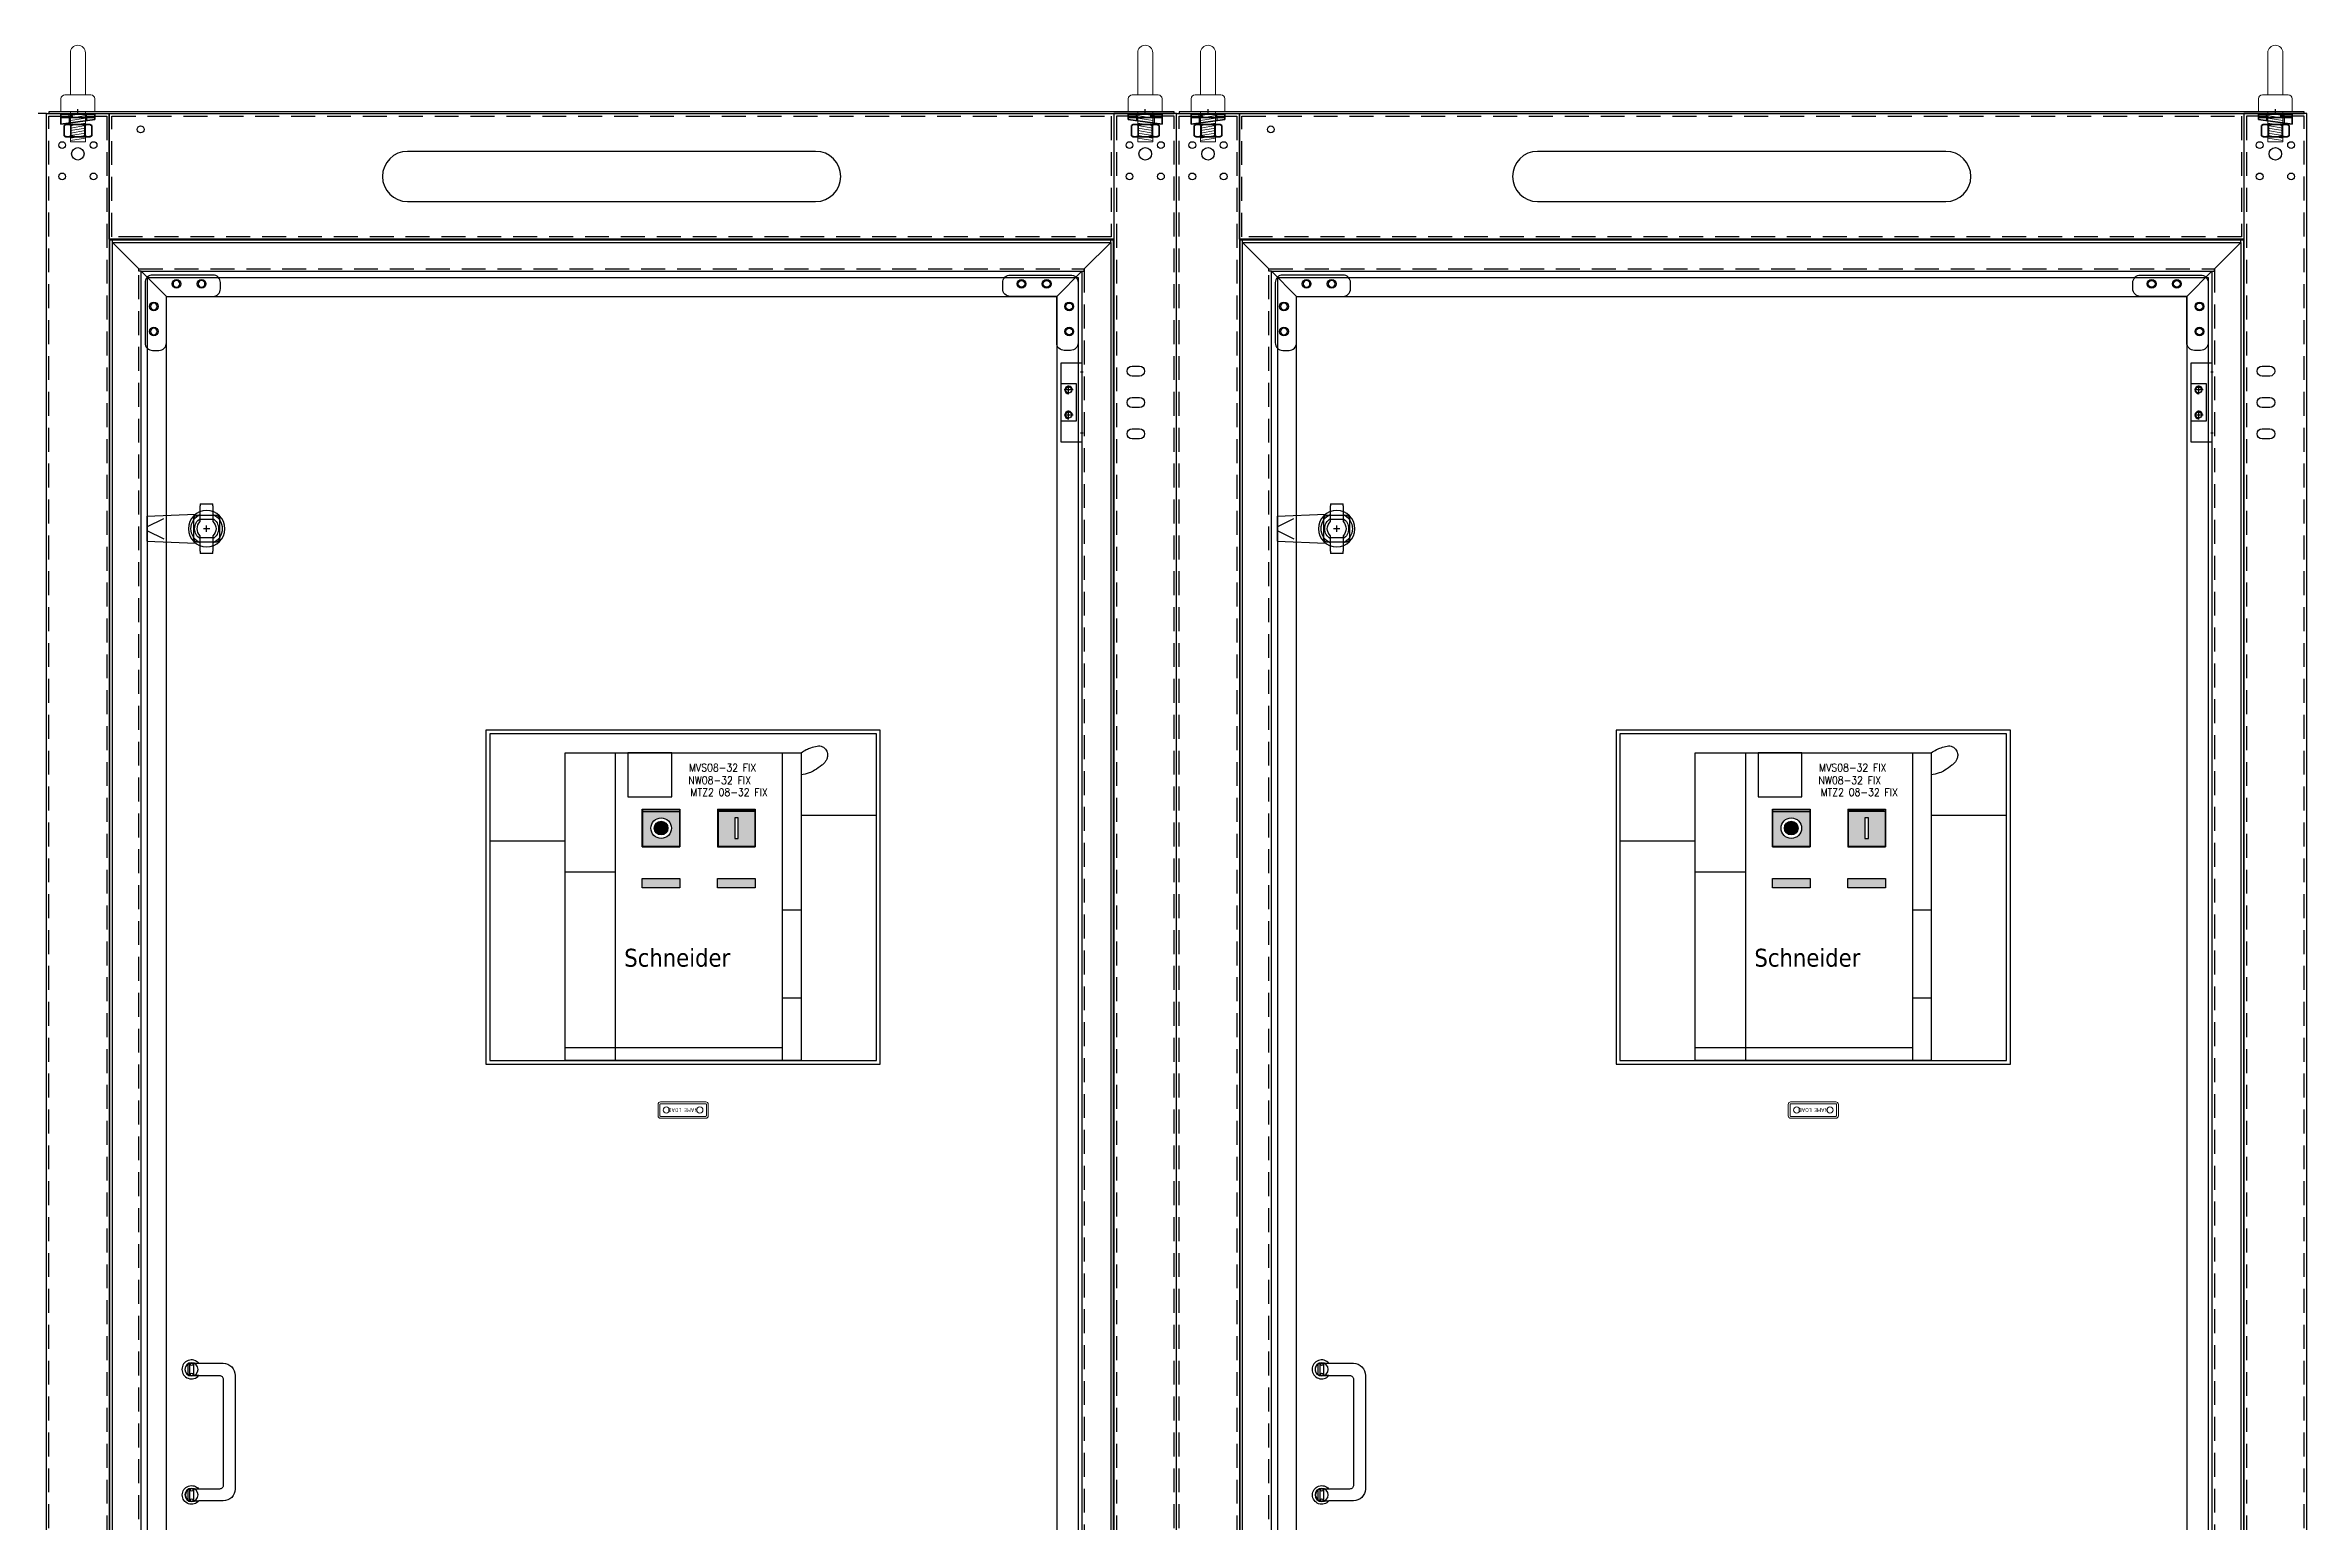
# Model space of a CAD drawing. Header units: millimetres. Extents: x 173893 to 258446, y -176540 to -123824.
# Drawn here: x 193402 to 195203, y -140189 to -139012 of the extents above; entities that cross this region are included whole.
import ezdxf
from ezdxf.enums import TextEntityAlignment as Align

# ---------------------------------------------------------------- set-up
doc = ezdxf.new("R2010")
doc.units = ezdxf.units.MM
doc.header["$LTSCALE"] = 3
for name, pattern in [('ACAD_ISO04W100', [30, 24, -3, 0, -3]), ('CACHE2', [4.7625, 3.175, -1.5875]), ('HIDDEN', [9.525, 6.35, -3.175])]:
    doc.linetypes.add(name, pattern=pattern)
for name, color, linetype in [('@.DM. NÉT CHÍNH', 7, 'Continuous'), ('@.DM. NÉT ĐỤC', 2, 'Continuous'), ('@.DM. THIẾT BỊ', 7, 'Continuous'), ('Ann_green', 3, 'Continuous'), ('centerline', 6, 'ACAD_ISO04W100'), ('equipments', 2, 'Continuous'), ('Thiet bi', 7, 'Continuous')]:
    doc.layers.add(name, color=color, linetype=linetype)
doc.layers.add('FORT', color=2, linetype='Continuous', lineweight=35)
doc.layers.add('POINTILLE', color=8, linetype='CACHE2', lineweight=25)
doc.styles.add('HW_Standard', font='complex.shx', dxfattribs={"width": 0.9})
doc.styles.get("Standard").update_dxf_attribs({"font": 'arial.ttf'})
doc.styles.add('WD_IEC', font='isocp2.shx')

# ---------------------------------------------------------------- blocks, each defined once
blk = doc.blocks.new('HL012 C')
at = {"color": 6, "linetype": 'Continuous'}
for p, q in [((7, 10), (14, 10)), ((10.5, 13.5), (10.5, 6.5)), ((7, -10), (14, -10)), ((10.5, -6.5), (10.5, -13.5))]:
    blk.add_line(p, q, dxfattribs=at)
at = {"layer": 'centerline'}
for p, q in [((1, 24.2), (-1, 24.2)), ((1, -24.3), (-1, -24.3))]:
    blk.add_line(p, q, dxfattribs=at)
at = {"layer": 'equipments'}
blk.add_lwpolyline([(16.5, 31.5), (16.5, -31.5), (0, -31.5), (0, 31.5)], close=True, dxfattribs=at)
blk.add_lwpolyline([(16.5, -15), (4.5, -15), (4.5, 15), (16.5, 15)], dxfattribs=at)
for centre in [(10.5, 10), (10.5, -10)]:
    blk.add_circle(centre, 2.5, dxfattribs=at)
at = {"layer": 'equipments', "color": 8}
for centre in [(10.5, 10), (10.5, -10)]:
    blk.add_arc(centre, 3, 180, 90, dxfattribs=at)
blk = doc.blocks.new('A$C0080c299')
at = {"layer": '@.DM. NÉT CHÍNH', "color": 1}
blk.add_lwpolyline([(17, 17), (54, 17, -0.414214), (60, 11), (60, 6, -0.414214), (54, 0), (6, 0, -0.414214), (0, 6), (0, 54, -0.414214), (6, 60), (11, 60, -0.414214), (17, 54)], format="xyb", close=True, dxfattribs=at)
at = {"layer": '@.DM. NÉT ĐỤC', "color": 1}
for centre in [(7, 45), (7, 25), (25, 7), (45, 7)]:
    blk.add_circle(centre, 2.7, dxfattribs=at)
blk = doc.blocks.new('HM12_COTE')
at = {"layer": 'FORT'}
for p, q in [((-11, 9.2), (-9.5, 10)), ((-11, 0.8), (-11, 9.2)), ((-9.5, 0), (-11, 0.8)), ((9.5, 10), (-9.5, 10)), ((-9.5, 0), (9.5, 0)), ((-5.5, 0.8), (-5.5, 9.2)), ((5.5, 0.8), (5.5, 9.2)), ((11, 9.2), (9.5, 10)), ((9.5, 0), (11, 0.8)), ((11, 0.8), (11, 9.2))]:
    blk.add_line(p, q, dxfattribs=at)
for centre, radius, start, end in [((-8.2, 5.1), 4.86, 55.6159, 124.3841), ((-8.2, 4.9), 4.86, 235.6159, 304.3841), ((0, -8.2), 18.2, 72.4121, 107.5879), ((0, 18.2), 18.2, 252.4121, 287.5879), ((8.2, 5.1), 4.86, 55.6159, 124.3841), ((8.2, 4.9), 4.86, 235.6159, 304.3841)]:
    blk.add_arc(centre, radius, start, end, dxfattribs=at)
blk = doc.blocks.new('CALE_M12_IPN')
at = {"layer": 'FORT'}
for p, q in [((-13.5, 3.61), (13.5, 3.61)), ((-13.5, -1.89), (-13.5, 3.61)), ((13.5, 1.89), (-13.5, -1.89)), ((13.5, 3.61), (13.5, 1.89))]:
    blk.add_line(p, q, dxfattribs=at)
at = {"layer": 'POINTILLE'}
for p, q in [((-7, 3.61), (-7, -0.98)), ((7, 3.61), (7, 0.98))]:
    blk.add_line(p, q, dxfattribs=at)
blk = doc.blocks.new('RONDELLE_M12')
at = {"layer": 'FORT'}
blk.add_lwpolyline([(-13.5, 2.5), (-13.5, 0), (13.5, 0), (13.5, 2.5)], close=True, dxfattribs=at)
at = {"layer": 'POINTILLE'}
for p, q in [((-7, 0), (-7, 2.5)), ((7, 0), (7, 2.5))]:
    blk.add_line(p, q, dxfattribs=at)
blk = doc.blocks.new('Lifting Front')
at = {"layer": 'centerline'}
blk.add_line((0, -2), (0, 2), dxfattribs=at)
at = {"layer": 'equipments', "lineweight": 0}
for p, q in [((-6, 47), (-6, 13.5)), ((6, 47), (6, 13.5)), ((-13.5, 0), (-13.5, 10.3)), ((13.5, 0), (-13.5, 0)), ((-10.3, 13.5), (10.3, 13.5)), ((-6, 0), (-6, -24)), ((6, 0), (-6, 0)), ((6, 0), (6, -24)), ((13.5, 0), (13.5, 10.3)), ((6, -24), (-6, -24))]:
    blk.add_line(p, q, dxfattribs=at)
at = {"layer": 'equipments', "color": 8, "lineweight": 0}
for p, q in [((6, -1), (-6, -3)), ((6, -3), (-6, -5)), ((6, -5), (-6, -7)), ((6, -7), (-6, -9)), ((6, -9), (-6, -11)), ((6, -11), (-6, -13)), ((6, -13), (-6, -15)), ((6, -15), (-6, -17)), ((6, -17), (-6, -19)), ((6, -19), (-6, -21)), ((6, -21), (-6, -23))]:
    blk.add_line(p, q, dxfattribs=at)
at = {"layer": 'equipments', "lineweight": 0}
for centre, radius, start, end in [((0, 47), 6, 0, 180), ((-10.3, 10.3), 3.17, 90, 180), ((10.3, 10.3), 3.17, 0, 90)]:
    blk.add_arc(centre, radius, start, end, dxfattribs=at)
for name, p in [('RONDELLE_M12', (0, -4.5)), ('CALE_M12_IPN', (0, -8.1)), ('HM12_COTE', (0, -20))]:
    blk.add_blockref(name, p)
blk = doc.blocks.new('MS722')
at = {"layer": '@.DM. THIẾT BỊ', "color": 4}
for p, q in [((-5, 37.8), (-5, 39.5)), ((5, 39.5), (-5, 39.5)), ((-5, 37.8), (-5, 27.2)), ((5, 39.5), (5, 37.8)), ((5, 27.2), (5, 37.8)), ((-5, 27.2), (-5, 25.3)), ((5, 27.2), (-5, 27.2)), ((5, 25.3), (5, 27.2)), ((-5, 14.2), (-5, 12.2)), ((-5, 12.2), (-5, 1.7)), ((-5, 12.2), (5, 12.2)), ((-5, 0), (-5, 1.7)), ((-5, 0), (5, 0)), ((5, 12.2), (5, 14.2)), ((5, 1.7), (5, 12.2)), ((5, 1.7), (5, 0))]:
    blk.add_line(p, q, dxfattribs=at)
for radius, start, end in [(12.5, 113.5782, 246.4218), (7.5, 131.8103, 228.1897), (12.5, 293.5782, 66.4218), (7.5, 311.8103, 48.1897)]:
    blk.add_arc((0, 19.8), radius, start, end, dxfattribs=at)
at = {"layer": '@.DM. THIẾT BỊ', "color": 9}
for start, end in [(121.7569, 238.2431), (301.7569, 58.2431)]:
    blk.add_arc((0, 19.8), 9.5, start, end, dxfattribs=at)
blk = doc.blocks.new('KTRONG')
at = {"layer": '@.DM. THIẾT BỊ', "color": 8}
for p, q in [((-47.5, 10), (-8.9, 11.5)), ((-47.5, -10), (-47.5, 10)), ((-47.5, 1.4), (-34.1, 8.1)), ((-47.5, -1.4), (-34.1, -8.1)), ((-47.5, -10), (-8.9, -11.5))]:
    blk.add_line(p, q, dxfattribs=at)
at = {"layer": '@.DM. THIẾT BỊ', "color": 1, "ltscale": 10}
blk.add_line((0, 2.5), (0, -2.5), dxfattribs=at)
at = {"layer": '@.DM. THIẾT BỊ', "color": 8}
blk.add_lwpolyline([(10.5, 7.5), (10.5, -7.5, -0.414214), (7.5, -10.5), (-7.5, -10.5, -0.414214), (-10.5, -7.5), (-10.5, 7.5, -0.414214), (-7.5, 10.5), (7.5, 10.5, -0.414214)], format="xyb", close=True, dxfattribs=at)
at = {"layer": '@.DM. THIẾT BỊ', "color": 1, "ltscale": 10}
blk.add_lwpolyline([(2.5, 0), (-2.5, 0)], dxfattribs=at)
at = {"layer": '@.DM. THIẾT BỊ', "color": 8}
blk.add_circle((0, 0), 14.5, dxfattribs=at)
blk.add_blockref('MS722', (0, -19.8), dxfattribs=at)
blk = doc.blocks.new('PL004-2')
at = {"layer": 'Ann_green'}
for centre in [(0, 50), (0, -50)]:
    blk.add_circle(centre, 5.25, dxfattribs=at)
at = {"layer": 'equipments'}
for p, q in [((-1.5, 54.8), (-1.5, 45.2)), ((-1, 54.9), (-1, 53.4)), ((1, 54.9), (1, 53.4)), ((1.5, 54.8), (1.5, 45.2)), ((-1, 46.6), (-1, 45.1)), ((1, 46.6), (1, 45.1)), ((3, 54), (3, 46)), ((-1.5, -45.2), (-1.5, -54.8)), ((-1, -45.1), (-1, -46.6)), ((-1, -53.4), (-1, -54.9)), ((1, -45.1), (1, -46.6)), ((1, -53.4), (1, -54.9)), ((1.5, -45.2), (1.5, -54.8)), ((3, -46), (3, -54))]:
    blk.add_line(p, q, dxfattribs=at)
for points in [[(-1.5, 54.8), (-25.3, 54.8, 0.414214), (-34.8, 45.2), (-34.8, -45.3, 0.414214), (-25.3, -54.7), (-5.8, -54.7)], [(-1.5, 45.2), (-22.3, 45.2, 0.414214), (-25.3, 42.2), (-25.3, -42.2, 0.414214), (-22.3, -45.3), (-5.8, -45.3), (-1.6, -45.3, -1.381316), (-1.6, -54.7), (-5.8, -54.7, 2.800862), (-5.8, -45.3)]]:
    blk.add_lwpolyline(points, format="xyb", dxfattribs=at)
blk.add_lwpolyline([(-5.8, 45.2), (-1.6, 45.2, 1.381316), (-1.6, 54.8), (-5.8, 54.8, -2.800862)], format="xyb", close=True, dxfattribs=at)
for centre, start, end in [((0, 54.5), 189.0974, 351.2712), ((0, 45.5), 8.7288, 170.9026), ((0, -45.5), 189.0974, 351.2712), ((0, -54.5), 8.7288, 170.9026)]:
    blk.add_arc(centre, 1.52, start, end, dxfattribs=at)

msp = doc.modelspace()

# ---------------------------------------------------------------- hatches: boundary and pattern name
at = {"layer": 'Thiet bi'}
h = msp.add_hatch(color=1, dxfattribs=at)
h.dxf.hatch_style = 1
h.paths.add_polyline_path([(193906.73, -139621.08, 0.4142136), (193906.39, -139620.74), (193877.76, -139620.74, 0.4142136), (193877.41, -139621.08), (193877.41, -139649.72, 0.4142136), (193877.76, -139650.06), (193906.39, -139650.06, 0.4142136), (193906.73, -139649.72)])
h.paths.add_polyline_path([(193900.26, -139635.4, -1), (193883.89, -139635.4, -1)], flags=16)
h.paths.add_polyline_path([(193897.53, -139635.4, -1), (193886.62, -139635.4, -1)], flags=0)
h.paths.add_polyline_path([(193886.62, -139635.4, 1), (193897.53, -139635.4, 1)], flags=0)
h = msp.add_hatch(color=1, dxfattribs=at)
h.dxf.hatch_style = 1
h.paths.add_polyline_path([(193897.53, -139635.4, 1), (193886.62, -139635.4, 1)])
h = msp.add_hatch(color=5, dxfattribs=at)
h.dxf.hatch_style = 1
h.paths.add_polyline_path([(193966.73, -139621.08, 0.4142136), (193966.39, -139620.74), (193937.76, -139620.74, 0.4142136), (193937.42, -139621.08), (193937.42, -139649.72, 0.4142136), (193937.76, -139650.06), (193966.39, -139650.06, 0.4142136), (193966.73, -139649.72)])
h.paths.add_polyline_path([(193950.71, -139627.22), (193953.44, -139627.22), (193953.44, -139643.58), (193950.71, -139643.58)], flags=16)
h = msp.add_hatch(color=1, dxfattribs=at)
h.dxf.hatch_style = 1
h.paths.add_polyline_path([(194806.73, -139621.08, 0.4142136), (194806.39, -139620.74), (194777.76, -139620.74, 0.4142136), (194777.41, -139621.08), (194777.41, -139649.72, 0.4142136), (194777.76, -139650.06), (194806.39, -139650.06, 0.4142136), (194806.73, -139649.72)])
h.paths.add_polyline_path([(194800.26, -139635.4, -1), (194783.89, -139635.4, -1)], flags=16)
h.paths.add_polyline_path([(194797.53, -139635.4, -1), (194786.62, -139635.4, -1)], flags=0)
h.paths.add_polyline_path([(194786.62, -139635.4, 1), (194797.53, -139635.4, 1)], flags=0)
h = msp.add_hatch(color=1, dxfattribs=at)
h.dxf.hatch_style = 1
h.paths.add_polyline_path([(194797.53, -139635.4, 1), (194786.62, -139635.4, 1)])
h = msp.add_hatch(color=5, dxfattribs=at)
h.dxf.hatch_style = 1
h.paths.add_polyline_path([(194866.73, -139621.08, 0.4142136), (194866.39, -139620.74), (194837.76, -139620.74, 0.4142136), (194837.42, -139621.08), (194837.42, -139649.72, 0.4142136), (194837.76, -139650.06), (194866.39, -139650.06, 0.4142136), (194866.73, -139649.72)])
h.paths.add_polyline_path([(194850.71, -139627.22), (194853.44, -139627.22), (194853.44, -139643.58), (194850.71, -139643.58)], flags=16)
for color, points in [(3, [(193877.07, -139675.4), (193907.07, -139675.4), (193907.07, -139682.9), (193877.07, -139682.9)]), (2, [(193937.07, -139675.4), (193967.07, -139675.4), (193967.07, -139682.9), (193937.07, -139682.9)]), (3, [(194777.07, -139675.4), (194807.07, -139675.4), (194807.07, -139682.9), (194777.07, -139682.9)]), (2, [(194837.07, -139675.4), (194867.07, -139675.4), (194867.07, -139682.9), (194837.07, -139682.9)])]:
    msp.add_hatch(color=color, dxfattribs=at).paths.add_polyline_path(points)

# ---------------------------------------------------------------- linework, layer by layer
at = {"color": 7, "lineweight": 9}
for points in [[(193891.57, -139866.4), (193927.57, -139866.4, 0.4142136), (193929.57, -139864.4), (193929.57, -139855.4, 0.4142136), (193927.57, -139853.4), (193891.57, -139853.4, 0.4142136), (193889.57, -139855.4), (193889.57, -139864.4, 0.4142136)], [(193891.57, -139866.4), (193927.57, -139866.4, 0.4142136), (193929.57, -139864.4), (193929.57, -139855.4, 0.4142136), (193927.57, -139853.4), (193891.57, -139853.4, 0.4142136), (193889.57, -139855.4), (193889.57, -139864.4, 0.4142136)], [(194791.57, -139866.4), (194827.57, -139866.4, 0.4142136), (194829.57, -139864.4), (194829.57, -139855.4, 0.4142136), (194827.57, -139853.4), (194791.57, -139853.4, 0.4142136), (194789.57, -139855.4), (194789.57, -139864.4, 0.4142136)], [(194791.57, -139866.4), (194827.57, -139866.4, 0.4142136), (194829.57, -139864.4), (194829.57, -139855.4, 0.4142136), (194827.57, -139853.4), (194791.57, -139853.4, 0.4142136), (194789.57, -139855.4), (194789.57, -139864.4, 0.4142136)]]:
    msp.add_lwpolyline(points, format="xyb", close=True, dxfattribs=at)
at = {"color": 6, "linetype": 'HIDDEN', "lineweight": 9, "ltscale": 10}
for points in [[(193891.57, -139864.9), (193927.57, -139864.9, 0.4142136), (193928.07, -139864.4), (193928.07, -139855.4, 0.4142136), (193927.57, -139854.9), (193891.57, -139854.9, 0.4142136), (193891.07, -139855.4), (193891.07, -139864.4, 0.4142136)], [(193891.57, -139864.9), (193927.57, -139864.9, 0.4142136), (193928.07, -139864.4), (193928.07, -139855.4, 0.4142136), (193927.57, -139854.9), (193891.57, -139854.9, 0.4142136), (193891.07, -139855.4), (193891.07, -139864.4, 0.4142136)], [(194791.57, -139864.9), (194827.57, -139864.9, 0.4142136), (194828.07, -139864.4), (194828.07, -139855.4, 0.4142136), (194827.57, -139854.9), (194791.57, -139854.9, 0.4142136), (194791.07, -139855.4), (194791.07, -139864.4, 0.4142136)], [(194791.57, -139864.9), (194827.57, -139864.9, 0.4142136), (194828.07, -139864.4), (194828.07, -139855.4, 0.4142136), (194827.57, -139854.9), (194791.57, -139854.9, 0.4142136), (194791.07, -139855.4), (194791.07, -139864.4, 0.4142136)]]:
    msp.add_lwpolyline(points, format="xyb", close=True, dxfattribs=at)
at = {"linetype": 'ByBlock', "lineweight": 9}
for centre in [(193896.27, -139859.9), (193922.87, -139859.9), (194796.27, -139859.9), (194822.87, -139859.9)]:
    msp.add_circle(centre, 2.5, dxfattribs=at)
at = {"layer": '@.DM. NÉT CHÍNH'}
for points in [[(193352.57, -139066.4), (193352.57, -141166.4), (193402.57, -141166.4), (193402.57, -139066.4)], [(193452.57, -139066.4), (193452.57, -141166.4), (193402.57, -141166.4), (193402.57, -139066.4)], [(193404.57, -139066.4), (194300.57, -139066.4), (194300.57, -139064.9), (193404.57, -139064.9)], [(193452.57, -139066.4), (194252.57, -139066.4), (194252.57, -139166.4), (193452.57, -139166.4)], [(194252.57, -139066.4), (194252.57, -141166.4), (194302.57, -141166.4), (194302.57, -139066.4)], [(194352.57, -139066.4), (194352.57, -141166.4), (194302.57, -141166.4), (194302.57, -139066.4)], [(194304.57, -139066.4), (195200.57, -139066.4), (195200.57, -139064.9), (194304.57, -139064.9)], [(194352.57, -139066.4), (195152.57, -139066.4), (195152.57, -139166.4), (194352.57, -139166.4)], [(195152.57, -139066.4), (195152.57, -141166.4), (195202.57, -141166.4), (195202.57, -139066.4)]]:
    msp.add_lwpolyline(points, close=True, dxfattribs=at)
at = {"layer": '@.DM. NÉT CHÍNH', "linetype": 'HIDDEN'}
for points in [[(193450.57, -139068.4), (193450.57, -141164.4), (193404.57, -141164.4), (193404.57, -139068.4)], [(193454.57, -139068.4), (194250.57, -139068.4), (194250.57, -139164.4), (193454.57, -139164.4)], [(194254.57, -139068.4), (194254.57, -141164.4), (194300.57, -141164.4), (194300.57, -139068.4)], [(194350.57, -139068.4), (194350.57, -141164.4), (194304.57, -141164.4), (194304.57, -139068.4)], [(194354.57, -139068.4), (195150.57, -139068.4), (195150.57, -139164.4), (194354.57, -139164.4)], [(195154.57, -139068.4), (195154.57, -141164.4), (195200.57, -141164.4), (195200.57, -139068.4)]]:
    msp.add_lwpolyline(points, close=True, dxfattribs=at)
at = {"layer": '@.DM. NÉT CHÍNH', "color": 6}
for points in [[(194252.07, -141065.9), (193453.07, -141065.9), (193453.07, -139166.9), (194252.07, -139166.9)], [(194250.07, -141063.9), (193455.07, -141063.9), (193455.07, -139168.9), (194250.07, -139168.9)], [(195152.07, -141065.9), (194353.07, -141065.9), (194353.07, -139166.9), (195152.07, -139166.9)], [(195150.07, -141063.9), (194355.07, -141063.9), (194355.07, -139168.9), (195150.07, -139168.9)], [(193478.07, -139191.9), (194227.07, -139191.9), (194227.07, -141040.9), (193478.07, -141040.9)], [(194378.07, -139191.9), (195127.07, -139191.9), (195127.07, -141040.9), (194378.07, -141040.9)], [(193498.07, -139211.9), (194207.07, -139211.9), (194207.07, -141020.9), (193498.07, -141020.9)], [(194398.07, -139211.9), (195107.07, -139211.9), (195107.07, -141020.9), (194398.07, -141020.9)]]:
    msp.add_lwpolyline(points, close=True, dxfattribs=at)
for points in [[(193498.07, -139211.9), (193478.07, -139191.9), (193476.07, -139191.9), (193476.07, -139189.9), (193455.07, -139168.9), (193455.07, -139166.9)], [(194207.07, -139211.9), (194227.07, -139191.9), (194229.07, -139191.9), (194229.07, -139189.9), (194250.07, -139168.9), (194250.07, -139166.9)], [(194398.07, -139211.9), (194378.07, -139191.9), (194376.07, -139191.9), (194376.07, -139189.9), (194355.07, -139168.9), (194355.07, -139166.9)], [(195107.07, -139211.9), (195127.07, -139191.9), (195129.07, -139191.9), (195129.07, -139189.9), (195150.07, -139168.9), (195150.07, -139166.9)]]:
    msp.add_lwpolyline(points, dxfattribs=at)
at = {"layer": '@.DM. NÉT CHÍNH', "color": 6, "linetype": 'HIDDEN'}
for points in [[(193476.07, -139189.9), (194229.07, -139189.9), (194229.07, -141042.9), (193476.07, -141042.9)], [(194376.07, -139189.9), (195129.07, -139189.9), (195129.07, -141042.9), (194376.07, -141042.9)]]:
    msp.add_lwpolyline(points, close=True, dxfattribs=at)
at = {"layer": '@.DM. NÉT CHÍNH', "color": 4}
for points in [[(193483.07, -139196.9), (194224.07, -139196.9), (194224.07, -141035.9), (193483.07, -141035.9)], [(194383.07, -139196.9), (195124.07, -139196.9), (195124.07, -141035.9), (194383.07, -141035.9)]]:
    msp.add_lwpolyline(points, close=True, dxfattribs=at)
at = {"layer": '@.DM. NÉT CHÍNH'}
for centre, radius in [((193415.07, -139091.4), 2.7), ((193440.07, -139091.4), 2.7), ((194265.07, -139091.4), 2.7), ((194290.07, -139091.4), 2.7), ((194315.07, -139091.4), 2.7), ((194340.07, -139091.4), 2.7), ((195165.07, -139091.4), 2.7), ((195190.07, -139091.4), 2.7), ((193427.57, -139098.4), 5), ((194277.57, -139098.4), 5), ((194327.57, -139098.4), 5), ((195177.57, -139098.4), 5), ((193415.07, -139116.4), 2.7), ((193440.07, -139116.4), 2.7), ((194265.07, -139116.4), 2.7), ((194290.07, -139116.4), 2.7), ((194315.07, -139116.4), 2.7), ((194340.07, -139116.4), 2.7), ((195165.07, -139116.4), 2.7), ((195190.07, -139116.4), 2.7)]:
    msp.add_circle(centre, radius, dxfattribs=at)
at = {"layer": '@.DM. NÉT CHÍNH', "color": 6}
for centre in [(193506.07, -139201.9), (193526.07, -139201.9), (194179.07, -139201.9), (194199.07, -139201.9), (194406.07, -139201.9), (194426.07, -139201.9), (195079.07, -139201.9), (195099.07, -139201.9), (193488.07, -139219.9), (194217.07, -139219.9), (194388.07, -139219.9), (195117.07, -139219.9), (193488.07, -139239.9), (194217.07, -139239.9), (194388.07, -139239.9), (195117.07, -139239.9)]:
    msp.add_circle(centre, 3.5, dxfattribs=at)
at = {"layer": '@.DM. NÉT ĐỤC'}
for points in [[(194015.07, -139096.4), (193690.07, -139096.4, 1), (193690.07, -139136.4), (194015.07, -139136.4, 1)], [(194915.07, -139096.4), (194590.07, -139096.4, 1), (194590.07, -139136.4), (194915.07, -139136.4, 1)], [(194267.07, -139267.4), (194273.07, -139267.4, -1), (194273.07, -139275.4), (194267.07, -139275.4, -1)], [(195167.07, -139267.4), (195173.07, -139267.4, -1), (195173.07, -139275.4), (195167.07, -139275.4, -1)], [(194267.07, -139292.4), (194273.07, -139292.4, -1), (194273.07, -139300.4), (194267.07, -139300.4, -1)], [(195167.07, -139292.4), (195173.07, -139292.4, -1), (195173.07, -139300.4), (195167.07, -139300.4, -1)], [(194273.07, -139325.4), (194267.07, -139325.4, -1), (194267.07, -139317.4), (194273.07, -139317.4, -1)], [(195173.07, -139325.4), (195167.07, -139325.4, -1), (195167.07, -139317.4), (195173.07, -139317.4, -1)]]:
    msp.add_lwpolyline(points, format="xyb", close=True, dxfattribs=at)
for centre in [(193477.57, -139078.9), (194377.57, -139078.9)]:
    msp.add_circle(centre, 2.7, dxfattribs=at)
at = {"layer": 'Thiet bi', "color": 4}
for p, q in [((193855.57, -139575.4), (193855.57, -139820.4)), ((193988.57, -139575.4), (193988.57, -139820.4)), ((194755.57, -139575.4), (194755.57, -139820.4)), ((194888.57, -139575.4), (194888.57, -139820.4)), ((194063.57, -139625.4), (194003.57, -139625.4)), ((194963.57, -139625.4), (194903.57, -139625.4)), ((193755.57, -139645.4), (193815.57, -139645.4)), ((194655.57, -139645.4), (194715.57, -139645.4)), ((193855.57, -139670.4), (193815.57, -139670.4)), ((194755.57, -139670.4), (194715.57, -139670.4)), ((193988.57, -139700.4), (194003.57, -139700.4)), ((194888.57, -139700.4), (194903.57, -139700.4)), ((193988.57, -139770.4), (194003.57, -139770.4)), ((194888.57, -139770.4), (194903.57, -139770.4)), ((193988.57, -139810.4), (193815.57, -139810.4)), ((194888.57, -139810.4), (194715.57, -139810.4))]:
    msp.add_line(p, q, dxfattribs=at)
at = {"layer": 'Thiet bi', "color": 0}
for p, q in [((193877.07, -139620.4), (193877.07, -139650.4)), ((193877.07, -139620.4), (193907.07, -139620.4)), ((193877.07, -139650.4), (193877.07, -139620.4)), ((193877.07, -139620.4), (193907.07, -139620.4)), ((193877.41, -139649.72), (193877.41, -139621.08)), ((193906.39, -139620.74), (193877.76, -139620.74)), ((193937.07, -139620.4), (193967.07, -139620.4)), ((193937.07, -139620.4), (193967.07, -139620.4)), ((193937.76, -139620.74), (193966.39, -139620.74)), ((193967.07, -139620.4), (193967.07, -139650.4)), ((194777.07, -139620.4), (194777.07, -139650.4)), ((194777.07, -139620.4), (194807.07, -139620.4)), ((194777.07, -139650.4), (194777.07, -139620.4)), ((194777.07, -139620.4), (194807.07, -139620.4)), ((194777.41, -139649.72), (194777.41, -139621.08)), ((194806.39, -139620.74), (194777.76, -139620.74)), ((194837.07, -139620.4), (194867.07, -139620.4)), ((194837.07, -139620.4), (194867.07, -139620.4)), ((194837.76, -139620.74), (194866.39, -139620.74)), ((194867.07, -139620.4), (194867.07, -139650.4))]:
    msp.add_line(p, q, dxfattribs=at)
at = {"layer": 'Thiet bi', "color": 7}
for p, q in [((193906.73, -139621.08), (193906.73, -139649.72)), ((193907.07, -139620.4), (193907.07, -139650.4)), ((193937.07, -139620.4), (193937.07, -139650.4)), ((193937.42, -139621.08), (193937.42, -139649.72)), ((194806.73, -139621.08), (194806.73, -139649.72)), ((194807.07, -139620.4), (194807.07, -139650.4)), ((194837.07, -139620.4), (194837.07, -139650.4)), ((194837.42, -139621.08), (194837.42, -139649.72)), ((193907.07, -139650.4), (193877.07, -139650.4)), ((193906.39, -139650.06), (193877.76, -139650.06)), ((193967.07, -139650.4), (193937.07, -139650.4)), ((193966.39, -139650.06), (193937.76, -139650.06)), ((194807.07, -139650.4), (194777.07, -139650.4)), ((194806.39, -139650.06), (194777.76, -139650.06)), ((194867.07, -139650.4), (194837.07, -139650.4)), ((194866.39, -139650.06), (194837.76, -139650.06))]:
    msp.add_line(p, q, dxfattribs=at)
at = {"layer": 'Thiet bi', "color": 254}
for p, q in [((193907.07, -139620.4), (193907.07, -139650.4)), ((193937.07, -139620.4), (193937.07, -139650.4)), ((194807.07, -139620.4), (194807.07, -139650.4)), ((194837.07, -139620.4), (194837.07, -139650.4)), ((193877.07, -139650.4), (193907.07, -139650.4)), ((193937.07, -139650.4), (193967.07, -139650.4)), ((194777.07, -139650.4), (194807.07, -139650.4)), ((194837.07, -139650.4), (194867.07, -139650.4))]:
    msp.add_line(p, q, dxfattribs=at)
at = {"layer": 'Thiet bi', "color": 5}
for points in [[(193752.57, -139557.4), (193752.57, -139823.4), (194066.57, -139823.4), (194066.57, -139557.4)], [(194652.57, -139557.4), (194652.57, -139823.4), (194966.57, -139823.4), (194966.57, -139557.4)]]:
    msp.add_lwpolyline(points, close=True, dxfattribs=at)
at = {"layer": 'Thiet bi', "color": 4}
for points in [[(193755.57, -139560.4), (193755.57, -139820.4), (194063.57, -139820.4), (194063.57, -139560.4)], [(193815.57, -139575.4), (194003.57, -139575.4), (194003.57, -139820.4), (193815.57, -139820.4)], [(193865.57, -139610.4), (193900.57, -139610.4), (193900.57, -139575.4), (193865.57, -139575.4)], [(194655.57, -139560.4), (194655.57, -139820.4), (194963.57, -139820.4), (194963.57, -139560.4)], [(194715.57, -139575.4), (194903.57, -139575.4), (194903.57, -139820.4), (194715.57, -139820.4)], [(194765.57, -139610.4), (194800.57, -139610.4), (194800.57, -139575.4), (194765.57, -139575.4)]]:
    msp.add_lwpolyline(points, close=True, dxfattribs=at)
for points in [[(194003.57, -139575.4, -0.0386193), (194007.62, -139572.87, -0.0454929), (194011.37, -139571.33, -0.0242278), (194016.23, -139570.09, -0.058648), (194018.31, -139569.91, -0.1233577), (194020.57, -139570.56, -0.0928073), (194022.94, -139572.58, -0.1166569), (194024.5, -139575.85, -0.1281864), (194024.36, -139579.16, -0.0499715), (194023.37, -139581.54, -0.0558938), (194022.05, -139583.43, -0.051937), (194020.03, -139585.3, -0.0202191), (194014.21, -139589.31, -0.0562239), (194009.91, -139591.38, -0.040931), (194003.57, -139593.04)], [(194903.57, -139575.4, -0.0386193), (194907.62, -139572.87, -0.0454929), (194911.37, -139571.33, -0.0242278), (194916.23, -139570.09, -0.058648), (194918.31, -139569.91, -0.1233577), (194920.57, -139570.56, -0.0928073), (194922.94, -139572.58, -0.1166569), (194924.5, -139575.85, -0.1281864), (194924.36, -139579.16, -0.0499715), (194923.37, -139581.54, -0.0558938), (194922.05, -139583.43, -0.051937), (194920.03, -139585.3, -0.0202191), (194914.21, -139589.31, -0.0562239), (194909.91, -139591.38, -0.040931), (194903.57, -139593.04)]]:
    msp.add_lwpolyline(points, format="xyb", dxfattribs=at)
at = {"layer": 'Thiet bi', "color": 7}
for points in [[(193907.07, -139650.4), (193877.07, -139650.4), (193877.07, -139622.07), (193907.07, -139622.07)], [(193937.07, -139650.4), (193967.07, -139650.4), (193967.07, -139622.07), (193937.07, -139622.07)], [(193950.71, -139643.58), (193953.44, -139643.58), (193953.44, -139627.22), (193950.71, -139627.22)], [(194807.07, -139650.4), (194777.07, -139650.4), (194777.07, -139622.07), (194807.07, -139622.07)], [(194837.07, -139650.4), (194867.07, -139650.4), (194867.07, -139622.07), (194837.07, -139622.07)], [(194850.71, -139643.58), (194853.44, -139643.58), (194853.44, -139627.22), (194850.71, -139627.22)]]:
    msp.add_lwpolyline(points, close=True, dxfattribs=at)
at = {"layer": 'Thiet bi', "color": 0}
for points in [[(193877.07, -139675.4), (193907.07, -139675.4), (193907.07, -139682.9), (193877.07, -139682.9)], [(193937.07, -139675.4), (193967.07, -139675.4), (193967.07, -139682.9), (193937.07, -139682.9)], [(194777.07, -139675.4), (194807.07, -139675.4), (194807.07, -139682.9), (194777.07, -139682.9)], [(194837.07, -139675.4), (194867.07, -139675.4), (194867.07, -139682.9), (194837.07, -139682.9)]]:
    msp.add_lwpolyline(points, close=True, dxfattribs=at)
at = {"layer": 'Thiet bi', "color": 7}
for centre in [(193892.07, -139635.4), (194792.07, -139635.4)]:
    msp.add_circle(centre, 8.18, dxfattribs=at)
at = {"layer": 'Thiet bi', "color": 1}
for centre in [(193892.07, -139635.4), (194792.07, -139635.4)]:
    msp.add_circle(centre, 5.45, dxfattribs=at)
at = {"layer": 'Thiet bi', "color": 0}
for centre, start, end in [((193877.76, -139621.08), 90, 180), ((193906.39, -139621.08), 0, 90), ((193937.76, -139621.08), 90, 180), ((194777.76, -139621.08), 90, 180), ((194806.39, -139621.08), 0, 90), ((194837.76, -139621.08), 90, 180), ((193877.76, -139649.72), 180, 270), ((194777.76, -139649.72), 180, 270)]:
    msp.add_arc(centre, 0.341, start, end, dxfattribs=at)
at = {"layer": 'Thiet bi', "color": 7}
for centre, start, end in [((193906.39, -139649.72), 270, 0), ((193937.76, -139649.72), 180, 270), ((194806.39, -139649.72), 270, 0), ((194837.76, -139649.72), 180, 270)]:
    msp.add_arc(centre, 0.341, start, end, dxfattribs=at)

# ---------------------------------------------------------------- block references
at = {"xscale": -1, "rotation": 180}
for p in [(193530.07, -139396.9), (194430.07, -139396.9)]:
    msp.add_blockref('KTRONG', p, dxfattribs=at)
at = {"layer": '@.DM. NÉT CHÍNH', "xscale": -1, "rotation": 180}
for p in [(193481.07, -139194.9), (194381.07, -139194.9)]:
    msp.add_blockref('A$C0080c299', p, dxfattribs=at)
at = {"layer": '@.DM. NÉT CHÍNH', "rotation": 180}
for p in [(194224.07, -139194.9), (195124.07, -139194.9)]:
    msp.add_blockref('A$C0080c299', p, dxfattribs=at)
at = {"layer": 'equipments'}
for p in [(193427.57, -139064.9), (194327.57, -139064.9)]:
    msp.add_blockref('Lifting Front', p, dxfattribs=at)
at = {"layer": 'equipments', "xscale": -1}
for name, p in [('Lifting Front', (194277.57, -139064.9)), ('Lifting Front', (195177.57, -139064.9)), ('PL004-2', (193518.07, -140116.4)), ('PL004-2', (194418.07, -140116.4))]:
    msp.add_blockref(name, p, dxfattribs=at)
at = {"layer": 'equipments', "rotation": 180}
for p in [(194227.07, -139296.4), (195127.07, -139296.4)]:
    msp.add_blockref('HL012 C', p, dxfattribs=at)

# ---------------------------------------------------------------- texts
at = {"style": 'WD_IEC', "width": 0.9}
for p in [(193909.44, -139859.88), (193909.44, -139859.88), (194809.44, -139859.88), (194809.44, -139859.88)]:
    msp.add_text('NAME LOAD', height=3.2, rotation=180, dxfattribs=at).set_placement(p, align=Align.MIDDLE_CENTER)
at = {"layer": 'Thiet bi', "color": 251, "true_color": 0x636466, "style": 'HW_Standard', "width": 0.9}
for s, p in [('NW08-32 FIX', (193938.66, -139597.26)), ('MVS08-32 FIX', (193941, -139587.17)), ('NW08-32 FIX', (194838.66, -139597.26)), ('MVS08-32 FIX', (194841, -139587.17)), ('MTZ2 08-32 FIX', (193946.18, -139606.79)), ('MTZ2 08-32 FIX', (194846.18, -139606.79))]:
    msp.add_text(s, height=6.048, dxfattribs=at).set_placement(p, align=Align.MIDDLE_CENTER)
at = {"layer": 'Thiet bi', "color": 4, "char_height": 14.2884, "attachment_point": 1}
for insert in [(193862.7, -139731.43), (194762.7, -139731.43)]:
    msp.add_mtext_dynamic_manual_height_columns('{\\fTahoma|b0|i0|c0|p34;\\C114;\\c4758291;Schneider}', width=14.2884, gutter_width=0.227, heights=[0], dxfattribs=dict(at, insert=insert))

doc.saveas('drawing.dxf')
